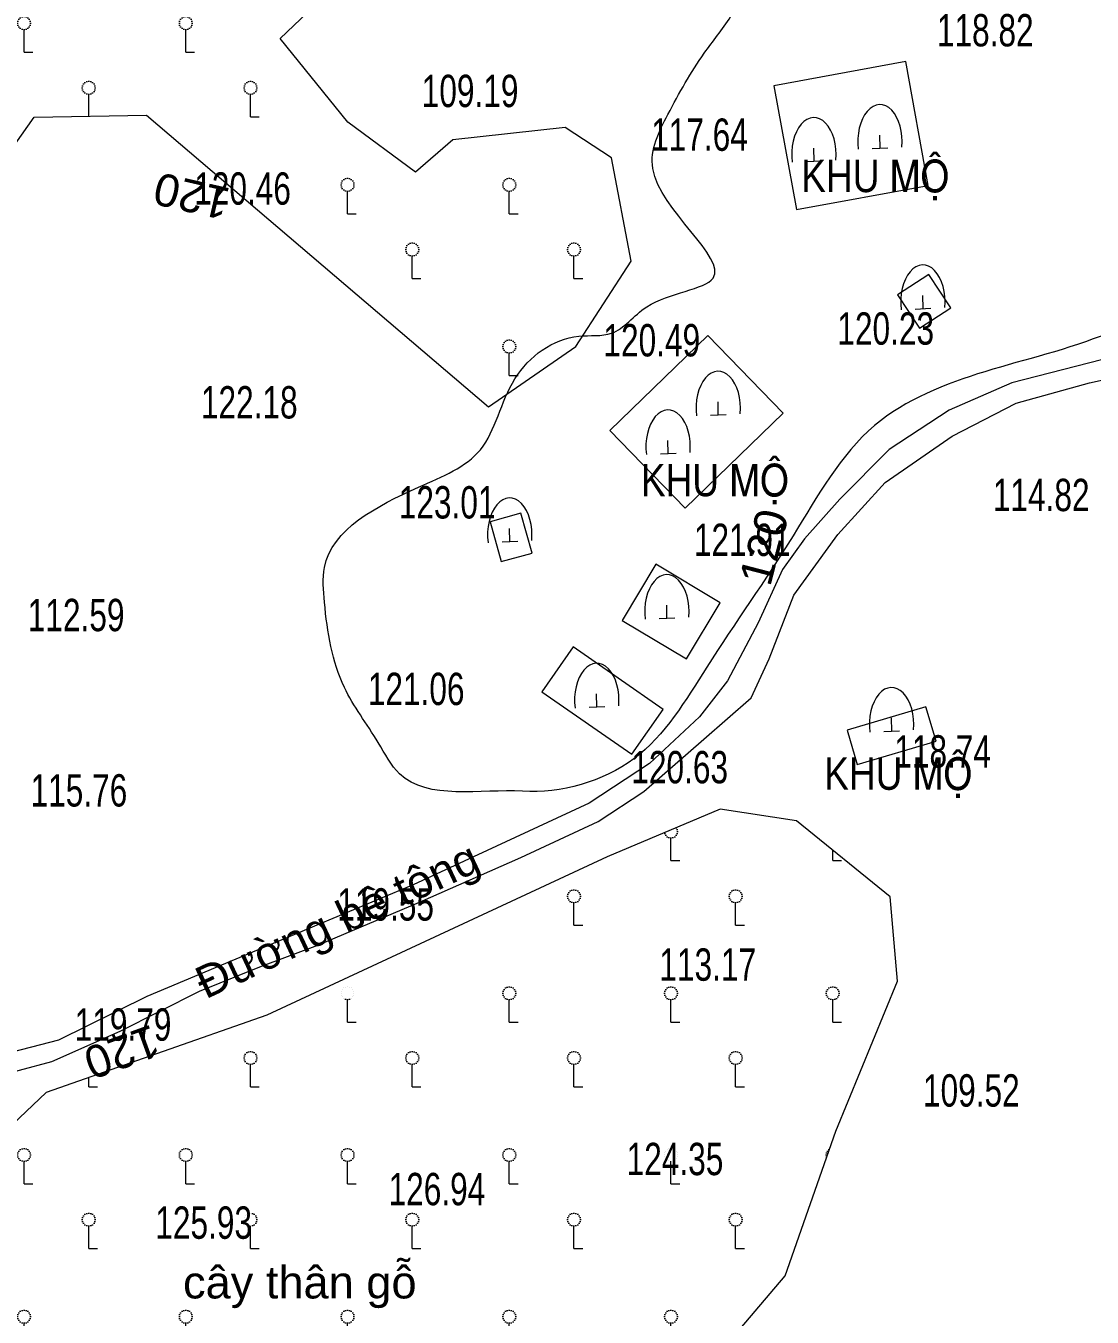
# Model space of a CAD drawing. Header units: metres. Extents: x 431006 to 434411, y 2469261 to 2473208.
# Drawn here: x 432546.2 to 432678.1, y 2471715.5 to 2471875.3 of the extents above; entities that cross this region are included whole.
import ezdxf
from ezdxf.enums import TextEntityAlignment as Align

# ---------------------------------------------------------------- set-up
doc = ezdxf.new("R2010")
doc.units = ezdxf.units.M
doc.header["$MEASUREMENT"] = 0
for name, color, linetype, lineweight in [('1', 8, 'Continuous', 18), ('CAO DO', 8, 'Continuous', 18), ('duong be tong-ks', 8, 'Continuous', 18), ('ghi chu-ks', 8, 'Continuous', 18), ('MH_DongMuc', 8, 'Continuous', 18), ('mo-ks', 8, 'Continuous', 18), ('ranh gioi thuc vat-ks', 8, 'RAO_T_VAT', 18), ('thuc vat-ks', 8, 'Continuous', 18)]:
    doc.layers.add(name, color=color, linetype=linetype, lineweight=lineweight)
doc.styles.add('ks_ten cong trinh', font='')
doc.styles.get("Standard").update_dxf_attribs({"font": 'arial.ttf'})
doc.styles.add('textH', font='')
doc.styles.get('ks_ten cong trinh').set_extended_font_data('.VnArial')
doc.styles.get('textH').set_extended_font_data('.VnArial NarrowH')
doc.linetypes.add('RAO_T_VAT', pattern='A,0,[133,ltypeshp.shx,S=0.34,R=0,X=-0.17,Y=0],-2,[133,ltypeshp.shx,S=0.08,R=0,X=0,Y=0],-1.5,[133,ltypeshp.shx,S=0.08,R=0,X=0,Y=0],-1.5,[133,ltypeshp.shx,S=0.08,R=0,X=0,Y=0],-2', length=7)
pattern_1 = [(0, (14.8, 7.6), (0, 20), [0, -20]), (0, (14.76, 7.848), (0, 20), [0, -20]), (0, (14.648, 8.07), (0, 20), [0, -20]), (0, (14.47, 8.248), (0, 20), [0, -20]), (0, (14.248, 8.36), (0, 20), [0, -20]), (0, (14, 8.4), (0, 20), [0, -20]), (0, (13.752, 8.36), (0, 20), [0, -20]), (0, (13.53, 8.248), (0, 20), [0, -20]), (0, (13.352, 8.07), (0, 20), [0, -20]), (0, (13.24, 7.848), (0, 20), [0, -20]), (0, (13.2, 7.6), (0, 20), [0, -20]), (0, (13.24, 7.352), (0, 20), [0, -20]), (0, (13.352, 7.13), (0, 20), [0, -20]), (0, (13.53, 6.952), (0, 20), [0, -20]), (0, (13.752, 6.84), (0, 20), [0, -20]), (0, (14, 6.8), (0, 20), [0, -20]), (0, (14.248, 6.84), (0, 20), [0, -20]), (0, (14.47, 6.952), (0, 20), [0, -20]), (0, (14.648, 7.13), (0, 20), [0, -20]), (0, (14.76, 7.352), (0, 20), [0, -20]), (0, (6.76, 15.352), (0, 20), [0, -20]), (0, (6.648, 15.13), (0, 20), [0, -20]), (0, (6.47, 14.952), (0, 20), [0, -20]), (0, (6.248, 14.84), (0, 20), [0, -20]), (0, (6, 14.8), (0, 20), [0, -20]), (0, (5.752, 14.84), (0, 20), [0, -20]), (0, (5.53, 14.952), (0, 20), [0, -20]), (0, (5.352, 15.13), (0, 20), [0, -20]), (0, (5.24, 15.352), (0, 20), [0, -20]), (0, (5.2, 15.6), (0, 20), [0, -20]), (0, (5.24, 15.848), (0, 20), [0, -20]), (0, (5.352, 16.07), (0, 20), [0, -20]), (0, (5.53, 16.248), (0, 20), [0, -20]), (0, (5.752, 16.36), (0, 20), [0, -20]), (0, (6, 16.4), (0, 20), [0, -20]), (0, (6.248, 16.36), (0, 20), [0, -20]), (0, (6.47, 16.248), (0, 20), [0, -20]), (0, (6.648, 16.07), (0, 20), [0, -20]), (0, (6.76, 15.848), (0, 20), [0, -20]), (0, (6.8, 15.6), (0, 20), [0, -20]), (0, (14, 4), (0, 20), [1.086, -18.914]), (0, (6, 12), (0, 20), [1.086, -18.914]), (90, (14, 4), (-20, 1e-15), [2.8, -17.2]), (90, (6, 12), (-20, 1e-15), [2.8, -17.2])]

# ---------------------------------------------------------------- blocks, each defined once
blk = doc.blocks.new('qqq')
at = {"layer": 'mo-ks', "flags": 128}
blk.add_lwpolyline([(417566.949, 2489261.254, 1.2), (417562.452, 2489261.118)], format="xyb", dxfattribs=at)
for points in [[(417564.7, 2489261.186), (417564.676, 2489261.996)], [(417563.891, 2489261.162), (417565.51, 2489261.211)]]:
    blk.add_lwpolyline(points, dxfattribs=at)

msp = doc.modelspace()

# ---------------------------------------------------------------- hatches: boundary and pattern name
at = {"layer": 'thuc vat-ks'}
h = msp.add_hatch(dxfattribs=at)
h.set_pattern_fill('217B', color=9, scale=20, style=0, pattern_type=2)
h.set_pattern_definition(pattern_1)
h.paths.add_polyline_path([(432480.26, 2471917.34), (432469.02, 2471875.69), (432471.23, 2471863.14), (432483.35, 2471839.34), (432495.69, 2471834.94), (432508.47, 2471832.96), (432519.93, 2471834.28), (432534.69, 2471846.16), (432547.25, 2471863.99), (432561.15, 2471864.23), (432603.46, 2471828.14), (432614.25, 2471835.62), (432621.08, 2471846.18), (432618.66, 2471858.95), (432612.93, 2471862.69), (432599.05, 2471861.15), (432594.42, 2471857.19), (432586.05, 2471863.35), (432577.67, 2471873.69), (432600.62, 2471895.56), (432610.31, 2471909.42), (432608.34, 2471929.76), (432597.32, 2471945.38), (432578.59, 2471951.54), (432572.64, 2471958.59), (432569.56, 2471972.01), (432579.71, 2471983.57), (432577.57, 2471993.58), (432569.36, 2472008.9), (432568.38, 2472015.7), (432573.72, 2472026.91), (432570.61, 2472032.79), (432563.68, 2472031.75), (432544.31, 2472022.25), (432528.22, 2472010.33), (432532.88, 2471986.41), (432524.74, 2471981.02), (432536.77, 2471946.98), (432535.29, 2471936.74), (432525.19, 2471932.24), (432517.01, 2471933.05), (432506.25, 2471938.96), (432495.05, 2471936.17), (432488.05, 2471931.33)])
h = msp.add_hatch(dxfattribs=at)
h.set_pattern_fill('217B', color=9, scale=20, style=0, pattern_type=2)
h.set_pattern_definition(pattern_1)
h.paths.add_polyline_path([(432618.11, 2471772.46), (432576.02, 2471752.9), (432548.73, 2471743.32), (432541.23, 2471736.25), (432540.18, 2471727.3), (432542.06, 2471709.77), (432549.35, 2471702.07), (432554.77, 2471689.53), (432552.89, 2471673.92), (432549.09, 2471663.49), (432542.28, 2471660.96), (432529.15, 2471664), (432515.15, 2471662.05), (432495.57, 2471649.75), (432485.59, 2471649.36), (432480.15, 2471646.51), (432477.42, 2471639.52), (432483.52, 2471619.93), (432489.35, 2471616.82), (432511.26, 2471617.85), (432535.51, 2471614.88), (432547.7, 2471613.58), (432560.4, 2471616.04), (432575.83, 2471622.65), (432583.55, 2471628.25), (432582.64, 2471643.53), (432584.32, 2471653.63), (432585.51, 2471670.73), (432599.82, 2471683.78), (432619.73, 2471696.62), (432640.12, 2471720.66), (432646.42, 2471738.56), (432654.05, 2471757.11), (432653.12, 2471767.53), (432641.52, 2471776.94), (432632.1, 2471778.39)])

# ---------------------------------------------------------------- linework, layer by layer
at = {"layer": 'duong be tong-ks', "color": 9, "linetype": 'Continuous', "lineweight": 0}
for points in [[(432679.26, 2471833.95), (432668.15, 2471831.13), (432660.4, 2471827.72), (432652.99, 2471822.85), (432646.9, 2471816.71), (432642.51, 2471811.81), (432639.82, 2471808.01), (432636.8, 2471801.44), (432633, 2471794.23), (432629.53, 2471789.78), (432623.34, 2471784.03), (432615.89, 2471779.11), (432594.13, 2471769.01), (432576.83, 2471761.75), (432561.21, 2471755.2), (432550.25, 2471749.79), (432543.42, 2471748.04)], [(432541.41, 2471745.03), (432549.43, 2471747.17), (432557.88, 2471750.92), (432567.71, 2471755.85), (432575.15, 2471758.85), (432582.35, 2471761.57), (432594.91, 2471766.85), (432607.46, 2471772.4), (432617.02, 2471776.85), (432622.66, 2471780.55), (432630.06, 2471787.05), (432635.94, 2471792.15), (432638.16, 2471796.97), (432641.19, 2471804.86), (432646.65, 2471812.35), (432652.5, 2471818.79), (432660.79, 2471824.51), (432668.69, 2471828.59), (432677.78, 2471831.1), (432688.37, 2471833.47)]]:
    msp.add_lwpolyline(points, dxfattribs=at)
at = {"layer": 'mo-ks', "color": 9, "linetype": 'Continuous', "lineweight": 0}
for points in [[(432638.74, 2471867.87), (432641.54, 2471852.54), (432657.84, 2471855.51), (432655.05, 2471870.84)], [(432654.05, 2471842.01), (432656.75, 2471837.87), (432660.61, 2471840.38), (432657.91, 2471844.53)], [(432618.46, 2471825.23), (432630.57, 2471836.95), (432639.87, 2471827.34), (432627.76, 2471815.62)], [(432603.64, 2471813.93), (432605.01, 2471809), (432608.83, 2471810.06), (432607.46, 2471814.99)], [(432619.98, 2471801.71), (432627.93, 2471796.95), (432632.1, 2471803.91), (432624.16, 2471808.67)], [(432610.06, 2471792.88), (432621.19, 2471785.16), (432625.05, 2471790.72), (432613.93, 2471798.44)], [(432649.05, 2471783.88), (432658.8, 2471786.77), (432657.54, 2471791.03), (432647.79, 2471788.14)]]:
    msp.add_lwpolyline(points, close=True, dxfattribs=at)
at = {"layer": 'mo-ks', "color": 9, "linetype": 'Continuous', "lineweight": 0, "start_tangent": (0.998109, -0.061474), "end_tangent": (0.998109, -0.061474)}
msp.add_spline([(432607.64, 2471780.59), (432621.44, 2471784.62), (432630.43, 2471795.93), (432641.12, 2471812.19), (432651.2, 2471825.83), (432664.84, 2471832.49), (432680.19, 2471837.29), (432691.52, 2471845.71), (432689.97, 2471864.14), (432688.42, 2471873.13), (432693.38, 2471882.89), (432696.17, 2471891.88), (432690.59, 2471898.38), (432671.99, 2471888.45), (432659.5, 2471882.18), (432644.08, 2471882.59), (432636.18, 2471880.26), (432633.39, 2471876.38), (432630.13, 2471871.89), (432625.63, 2471864.3), (432623.77, 2471857.64), (432631.22, 2471844.07), (432623.03, 2471840.52), (432618.66, 2471837.24), (432614.63, 2471836.88), (432606.72, 2471831.61), (432602.44, 2471822.84), (432594.79, 2471818.19), (432583.16, 2471808.26), (432583.16, 2471803.97), (432585.62, 2471793.43), (432589.81, 2471786.61), (432592.45, 2471782.74), (432607.64, 2471780.59)], degree=3, dxfattribs=at)
at = {"layer": 'ranh gioi thuc vat-ks', "color": 9, "lineweight": 0, "ltscale": 3}
for points in [[(432469.02, 2471875.69), (432471.23, 2471863.14), (432483.35, 2471839.34), (432495.69, 2471834.94), (432508.47, 2471832.96), (432519.93, 2471834.28), (432534.69, 2471846.16), (432547.25, 2471863.99), (432561.15, 2471864.23), (432603.46, 2471828.14), (432614.25, 2471835.62), (432621.08, 2471846.18), (432618.66, 2471858.95), (432612.93, 2471862.69), (432599.05, 2471861.15), (432594.42, 2471857.19), (432586.05, 2471863.35), (432577.67, 2471873.69), (432600.62, 2471895.56)], [(432619.73, 2471696.62), (432640.12, 2471720.66), (432646.42, 2471738.56), (432654.05, 2471757.11), (432653.12, 2471767.53), (432641.52, 2471776.94), (432632.1, 2471778.39), (432618.11, 2471772.46), (432576.02, 2471752.9), (432548.73, 2471743.32), (432541.23, 2471736.25), (432540.18, 2471727.3), (432542.06, 2471709.77)]]:
    msp.add_lwpolyline(points, dxfattribs=at)

# ---------------------------------------------------------------- block references
at = {"layer": 'mo-ks', "color": 9, "xscale": 1.199999999953434, "yscale": 2, "zscale": 2}
for p in [(-68425.76, -2506662.24), (-68433.93, -2506663.84), (-68420.45, -2506682.08), (-68445.77, -2506695.22), (-68451.97, -2506700), (-68471.55, -2506710.9), (-68452.12, -2506720.38), (-68460.79, -2506731.35), (-68424.33, -2506734.34)]:
    msp.add_blockref('qqq', p, dxfattribs=at)

# ---------------------------------------------------------------- texts
at = {"layer": '1', "color": 9, "linetype": 'Continuous', "style": 'ks_ten cong trinh'}
msp.add_text('§\xadêng bª t«ng', height=4, rotation=25.1384, dxfattribs=at).set_placement((432585.59, 2471762.86), align=Align.CENTER)
msp.add_text('c©y th©n gç', height=4, dxfattribs=at).set_placement((432580.11, 2471717.85), align=Align.CENTER)
at = {"layer": 'CAO DO', "color": 9, "lineweight": 0, "width": 0.7}
for s, p in [('118.82', (432658.9, 2471872.73, 118.82)), ('109.19', (432595.19, 2471865.22, 109.19)), ('117.64', (432623.56, 2471859.81, 117.64)), ('120.46', (432567.05, 2471853.15, 120.46)), ('120.23', (432646.59, 2471835.83, 120.23)), ('120.49', (432617.66, 2471834.38, 120.49)), ('122.18', (432567.88, 2471826.7, 122.18)), ('123.01', (432592.35, 2471814.33, 123.01)), ('114.82', (432665.82, 2471815.24, 114.82)), ('121.91', (432628.85, 2471809.69, 121.91)), ('112.59', (432546.47, 2471800.39, 112.59)), ('121.06', (432588.52, 2471791.25, 121.06)), ('118.74', (432653.63, 2471783.52, 118.74)), ('120.63', (432621.11, 2471781.57, 120.63)), ('115.76', (432546.81, 2471778.7, 115.76)), ('119.55', (432584.74, 2471764.59, 119.54)), ('113.17', (432624.58, 2471757.15, 113.17)), ('119.79', (432552.27, 2471749.73, 119.79)), ('109.52', (432657.18, 2471741.58, 109.52)), ('124.35', (432620.53, 2471733.1, 124.35)), ('126.94', (432591.09, 2471729.38, 126.94)), ('125.93', (432562.24, 2471725.23, 125.93))]:
    msp.add_text(s, height=4, dxfattribs=at).set_placement(p)
at = {"layer": 'ghi chu-ks', "color": 9, "ltscale": 0.5, "style": 'textH'}
for p in [(432642.13, 2471854.7), (432622.29, 2471817.08), (432644.97, 2471780.77)]:
    msp.add_text('khu mé', height=4, dxfattribs=at).set_placement(p)
at = {"layer": 'MH_DongMuc', "color": 9, "lineweight": 0}
for rotation, p in [(167.0594, (432566.73, 2471854.2, 120)), (75.43, (432637.51, 2471810.8, 120)), (199.9823, (432558.11, 2471748.33, 120))]:
    msp.add_text('120', height=4, rotation=rotation, dxfattribs=at).set_placement(p, align=Align.MIDDLE)

doc.saveas('drawing.dxf')
